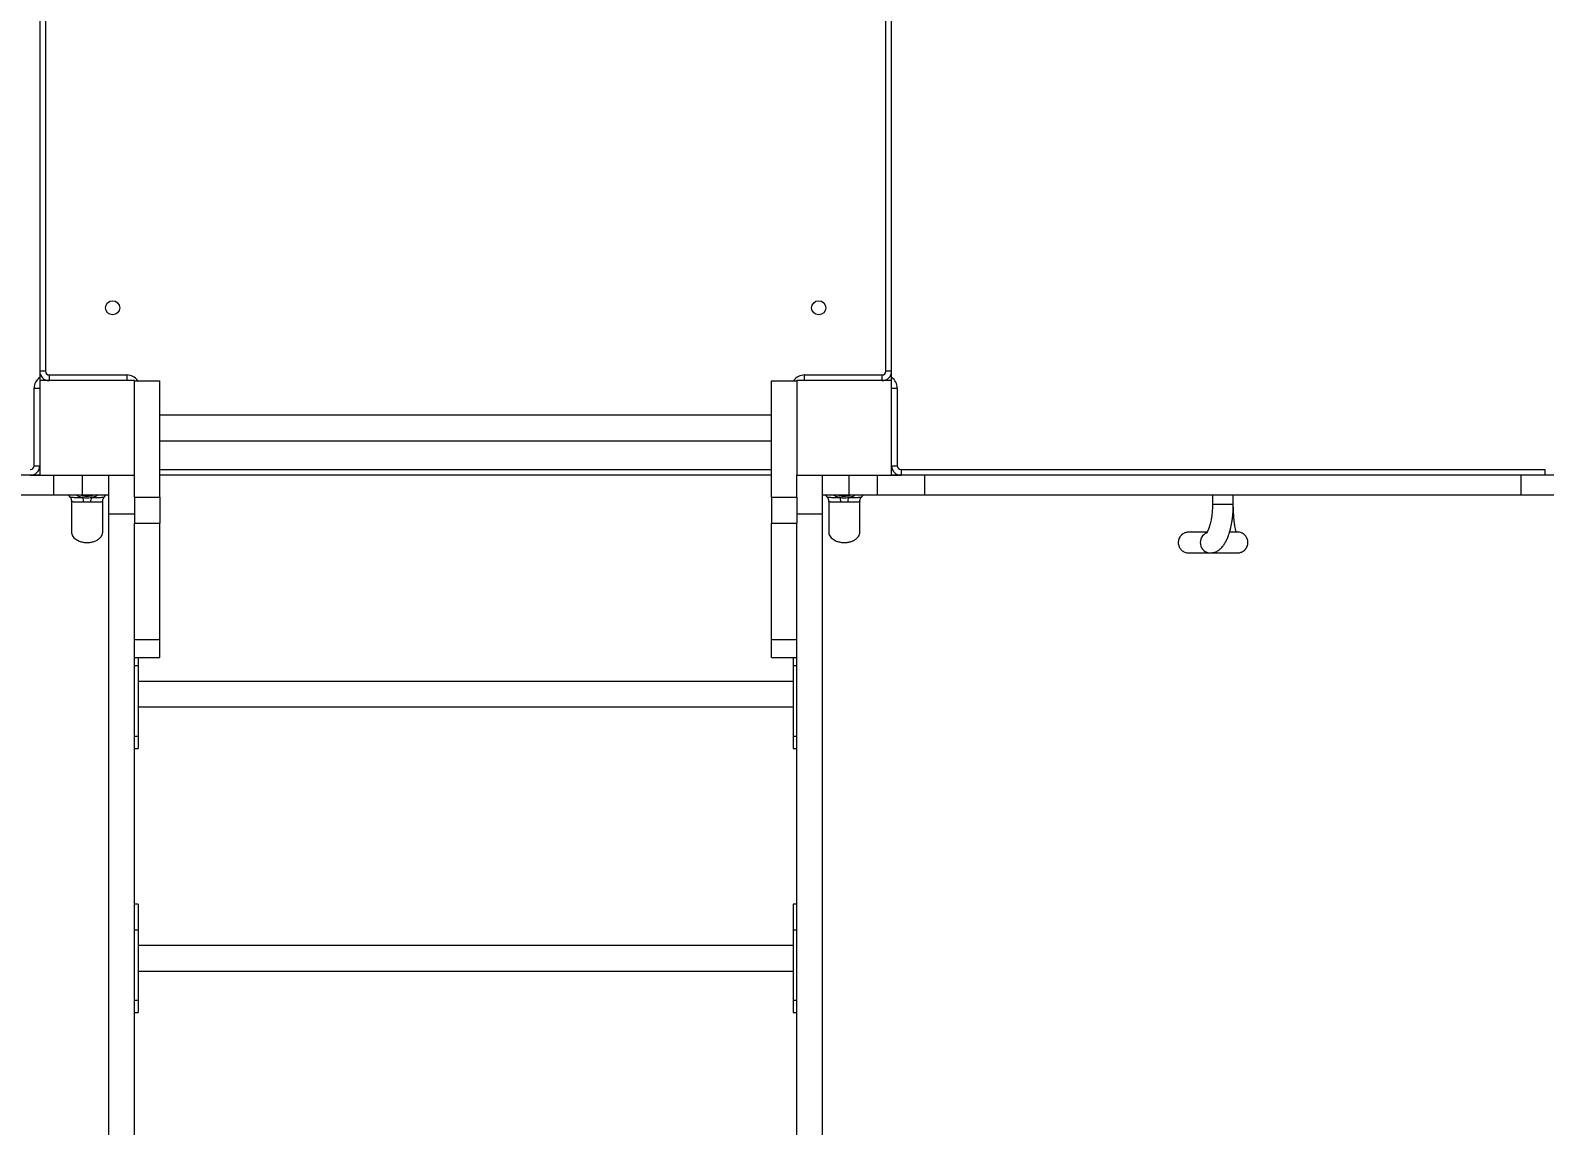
# Model space of a CAD drawing. Header units: millimetres. Extents: x -7735 to 7893, y -6545 to 6034.
# Drawn here: x -2454 to -854, y -871 to 286 of the extents above; entities that cross this region are included whole.
import ezdxf

# ---------------------------------------------------------------- set-up
doc = ezdxf.new("R2010")
doc.units = ezdxf.units.MM
for name, color, linetype in [('DIKOM_ОБЪЕКТ', 7, 'Continuous'), ('DIKOM_РАЗМЕР_ЗОНА', 7, 'Continuous'), ('DIKOM_РАЗМЕР_ОБЪЕКТА', 7, 'Continuous')]:
    doc.layers.add(name, color=color, linetype=linetype)
doc.styles.add('style1', font='arial.ttf', dxfattribs={"width": 0.8})
doc.dimstyles.new('1-50', dxfattribs={"dimtxt": 300, "dimasz": 200, "dimexe": 100, "dimexo": 0, "dimgap": 100, "dimtad": 1, "dimtxsty": 'style1', "dimcen": 200, "dimclrd": 7, "dimclre": 7, "dimclrt": 7, "dimadec": 1, "dimazin": 2, "dimtfac": 1, "dimtmove": 0, "dimatfit": 2, "dimfxl": 0, "dimlwd": 25, "dimlwe": 18, "dimarcsym": 0})

# ---------------------------------------------------------------- blocks, each defined once
blk = doc.blocks.new('*D0')
at = {"layer": 'Defpoints', "color": 0, "transparency": 16777216}
for p in [(5893.2, 882.1), (-4595.7, 266.1), (5893.2, -5840.2)]:
    blk.add_point(p, dxfattribs=at)
at = {"layer": 'DIKOM_РАЗМЕР_ОБЪЕКТА', "color": 7, "lineweight": 18, "transparency": 16777216}
for p, q in [((5893.2, 882.1), (5893.2, -5940.2)), ((-4595.7, 266.1), (-4595.7, -5940.2))]:
    blk.add_line(p, q, dxfattribs=at)
at = {"layer": 'DIKOM_РАЗМЕР_ОБЪЕКТА', "color": 7, "lineweight": 25, "transparency": 16777216}
blk.add_line((-4395.7, -5840.2), (5693.2, -5840.2), dxfattribs=at)
at = {"layer": 'DIKOM_РАЗМЕР_ОБЪЕКТА', "color": 7, "transparency": 16777216}
for points in [[(-4395.7, -5806.8), (-4395.7, -5873.5), (-4595.7, -5840.2)], [(5693.2, -5806.8), (5693.2, -5873.5), (5893.2, -5840.2)]]:
    blk.add_solid(points, dxfattribs=at)
at = {"layer": 'DIKOM_РАЗМЕР_ОБЪЕКТА', "color": 7, "transparency": 16777216, "insert": (648.7, -5587), "char_height": 300, "attachment_point": 5, "style": 'style1'}
blk.add_mtext('10450', dxfattribs=at)
blk = doc.blocks.new('*D1')
at = {"layer": 'Defpoints', "color": 0, "transparency": 16777216}
for p in [(-1659.7, 4539), (-6636, -4006.8), (-1659.7, -4006.8)]:
    blk.add_point(p, dxfattribs=at)
at = {"layer": 'DIKOM_РАЗМЕР_ОБЪЕКТА', "color": 7, "lineweight": 18, "transparency": 16777216}
for p, q in [((-1659.7, 4539), (-6736, 4539)), ((-1659.7, -4006.8), (-6736, -4006.8))]:
    blk.add_line(p, q, dxfattribs=at)
at = {"layer": 'DIKOM_РАЗМЕР_ОБЪЕКТА', "color": 7, "lineweight": 25, "transparency": 16777216}
blk.add_line((-6636, 4339), (-6636, -3806.8), dxfattribs=at)
at = {"layer": 'DIKOM_РАЗМЕР_ОБЪЕКТА', "color": 7, "transparency": 16777216}
for points in [[(-6669.3, 4339), (-6602.6, 4339), (-6636, 4539)], [(-6669.3, -3806.8), (-6602.6, -3806.8), (-6636, -4006.8)]]:
    blk.add_solid(points, dxfattribs=at)
at = {"layer": 'DIKOM_РАЗМЕР_ОБЪЕКТА', "color": 7, "transparency": 16777216, "insert": (-6889.1, 266.1), "char_height": 300, "attachment_point": 5, "rotation": 90, "style": 'style1'}
blk.add_mtext('8550', dxfattribs=at)
blk = doc.blocks.new('*D2')
at = {"layer": 'Defpoints', "color": 0, "transparency": 16777216}
for p in [(-1994.2, 6033.9), (-7284.8, -5501.6), (-1994.2, -5501.6)]:
    blk.add_point(p, dxfattribs=at)
at = {"layer": 'DIKOM_РАЗМЕР_ЗОНА', "color": 7, "lineweight": 18, "transparency": 16777216}
for p, q in [((-1994.2, 6033.9), (-7384.8, 6033.9)), ((-1994.2, -5501.6), (-7384.8, -5501.6))]:
    blk.add_line(p, q, dxfattribs=at)
at = {"layer": 'DIKOM_РАЗМЕР_ЗОНА', "color": 7, "lineweight": 25, "transparency": 16777216}
blk.add_line((-7284.8, 5833.9), (-7284.8, -5301.6), dxfattribs=at)
at = {"layer": 'DIKOM_РАЗМЕР_ЗОНА', "color": 7, "transparency": 16777216}
for points in [[(-7318.2, 5833.9), (-7251.5, 5833.9), (-7284.8, 6033.9)], [(-7318.2, -5301.6), (-7251.5, -5301.6), (-7284.8, -5501.6)]]:
    blk.add_solid(points, dxfattribs=at)
at = {"layer": 'DIKOM_РАЗМЕР_ЗОНА', "color": 7, "transparency": 16777216, "insert": (-7538, 266.1), "char_height": 300, "attachment_point": 5, "rotation": 90, "style": 'style1'}
blk.add_mtext('11550', dxfattribs=at)
blk = doc.blocks.new('*D3')
at = {"layer": 'Defpoints', "color": 0, "transparency": 16777216}
for p in [(-6112.6, 266.1), (7893.2, 266.1), (7893.2, -6445.1)]:
    blk.add_point(p, dxfattribs=at)
at = {"layer": 'DIKOM_РАЗМЕР_ЗОНА', "color": 7, "lineweight": 18, "transparency": 16777216}
for p, q in [((-6112.6, 266.1), (-6112.6, -6545.1)), ((7893.2, 266.1), (7893.2, -6545.1))]:
    blk.add_line(p, q, dxfattribs=at)
at = {"layer": 'DIKOM_РАЗМЕР_ЗОНА', "color": 7, "lineweight": 25, "transparency": 16777216}
blk.add_line((-5912.6, -6445.1), (7693.2, -6445.1), dxfattribs=at)
at = {"layer": 'DIKOM_РАЗМЕР_ЗОНА', "color": 7, "transparency": 16777216}
for points in [[(-5912.6, -6411.8), (-5912.6, -6478.4), (-6112.6, -6445.1)], [(7693.2, -6411.8), (7693.2, -6478.4), (7893.2, -6445.1)]]:
    blk.add_solid(points, dxfattribs=at)
at = {"layer": 'DIKOM_РАЗМЕР_ЗОНА', "color": 7, "transparency": 16777216, "insert": (890.3, -6191.8), "char_height": 300, "attachment_point": 5, "style": 'style1'}
blk.add_mtext('13950', dxfattribs=at)

msp = doc.modelspace()

# ---------------------------------------------------------------- linework, layer by layer
at = {"layer": 'DIKOM_ОБЪЕКТ', "color": 7, "linetype": 'Continuous', "lineweight": 15}
for p, q in [((-2444.19, 612.636), (-2444.19, -80.386)), ((-1544.19, -80.386), (-1544.19, 612.636)), ((-2438.19, 606.125), (-2438.19, -73.875)), ((-1550.19, -73.875), (-1550.19, 606.125)), ((-2438.19, -73.875), (-2444.19, -73.875)), ((-2434.19, -77.875), (-2352.19, -77.875)), ((-2434.19, -77.875), (-2434.19, -83.875)), ((-2352.19, -77.875), (-2352.19, -83.875)), ((-1636.19, -77.875), (-1554.19, -77.875)), ((-1636.19, -83.875), (-1636.19, -77.875)), ((-1554.19, -83.875), (-1554.19, -77.875)), ((-1544.19, -73.875), (-1550.19, -73.875)), ((-2450.19, -91.875), (-2444.19, -91.875)), ((-2450.19, -173.875), (-2450.19, -91.875)), ((-2444.19, -83.875), (-2444.19, -183.875)), ((-2344.19, -83.875), (-2444.19, -83.875)), ((-2344.19, -183.875), (-2344.19, -83.875)), ((-2344.19, -83.885), (-2317.19, -83.885)), ((-2317.19, -206.996), (-2317.19, -83.885)), ((-1671.19, -206.996), (-1671.19, -83.885)), ((-1671.19, -83.885), (-1644.19, -83.885)), ((-1544.19, -83.875), (-1644.19, -83.875)), ((-1644.19, -83.875), (-1644.19, -183.875)), ((-1544.19, -183.875), (-1544.19, -83.875)), ((-1544.19, -91.875), (-1538.19, -91.875)), ((-1538.19, -91.875), (-1538.19, -173.875)), ((-1671.19, -120.385), (-2317.19, -120.385)), ((-2317.19, -147.385), (-1671.19, -147.385)), ((-2450.19, -173.875), (-2444.19, -173.875)), ((-1544.19, -173.875), (-1538.19, -173.875)), ((-2444.19, -183.875), (-2479.19, -183.875)), ((-2452.528, -183.736), (-2444.19, -183.736)), ((-2444.19, -183.875), (-2344.19, -183.875)), ((-2429.19, -204.875), (-2429.19, -183.875)), ((-2399.19, -204.875), (-2399.19, -183.875)), ((-2371.19, -224.877), (-2371.19, -183.875)), ((-2344.19, -206.996), (-2344.19, -183.875)), ((-2317.19, -177.875), (-1671.19, -177.875)), ((-1671.19, -183.875), (-2317.19, -183.875)), ((-1644.19, -206.996), (-1644.19, -183.875)), ((-1644.19, -183.875), (-1544.19, -183.875)), ((-1617.19, -224.877), (-1617.19, -183.875)), ((-1589.19, -204.875), (-1589.19, -183.875)), ((-1559.19, -204.875), (-1559.19, -183.875)), ((-1544.19, -183.736), (-1535.852, -183.736)), ((-1509.19, -183.875), (-1544.19, -183.875)), ((-1534.19, -177.875), (-854.19, -177.875)), ((-1534.19, -177.875), (-1534.19, -183.875)), ((-1509.19, -204.875), (-1509.19, -183.875)), ((-879.19, -183.875), (-1509.19, -183.875)), ((-879.19, -204.875), (-879.19, -183.875)), ((-844.19, -183.875), (-879.19, -183.875)), ((-854.19, -177.875), (-854.19, -183.875)), ((-2429.19, -204.875), (-2479.19, -204.875)), ((-2399.19, -204.875), (-2429.19, -204.875)), ((-2413.977, -204.875), (-2412.347, -206.854)), ((-2371.19, -204.875), (-2399.19, -204.875)), ((-2376.044, -206.876), (-2374.393, -204.875)), ((-2344.19, -206.996), (-2317.19, -206.996)), ((-2344.19, -206.996), (-2344.19, -234.353)), ((-2317.19, -206.996), (-2317.19, -234.353)), ((-1671.19, -206.996), (-1644.19, -206.996)), ((-1671.19, -206.996), (-1671.19, -234.353)), ((-1644.19, -206.996), (-1644.19, -234.353)), ((-1589.19, -204.875), (-1617.19, -204.875)), ((-1613.977, -204.875), (-1612.347, -206.854)), ((-1559.19, -204.875), (-1589.19, -204.875)), ((-1576.044, -206.876), (-1574.393, -204.875)), ((-1509.19, -204.875), (-1559.19, -204.875)), ((-879.19, -204.875), (-1509.19, -204.875)), ((-1205.19, -204.875), (-1205.19, -214.875)), ((-1183.19, -214.875), (-1183.19, -204.875)), ((-829.19, -204.875), (-879.19, -204.875)), ((-2410.602, -211.644), (-2410.58, -211.589)), ((-1610.602, -211.644), (-1610.58, -211.589)), ((-1183.19, -214.875), (-1205.19, -214.875)), ((-2344.19, -224.877), (-2371.19, -224.877)), ((-2371.19, -1464.877), (-2371.19, -224.877)), ((-2344.19, -1464.877), (-2344.19, -234.353)), ((-2344.19, -234.353), (-2317.19, -234.353)), ((-2344.19, -357.4), (-2344.19, -234.353)), ((-2317.19, -357.4), (-2317.19, -234.353)), ((-1671.19, -234.353), (-1644.19, -234.353)), ((-1671.19, -357.4), (-1671.19, -234.353)), ((-1617.19, -224.877), (-1644.19, -224.877)), ((-1644.19, -1464.877), (-1644.19, -234.353)), ((-1644.19, -357.4), (-1644.19, -234.353)), ((-1617.19, -1464.877), (-1617.19, -224.877)), ((-2344.19, -357.4), (-2317.19, -357.4)), ((-2317.19, -376.398), (-2317.19, -357.4)), ((-1671.19, -357.4), (-1644.19, -357.4)), ((-1671.19, -376.398), (-1671.19, -357.4)), ((-2344.19, -376.398), (-2317.19, -376.398)), ((-2340.19, -376.398), (-2340.19, -385.284)), ((-1671.19, -376.398), (-1644.19, -376.398)), ((-1648.19, -376.398), (-1648.19, -385.284)), ((-2340.19, -385.284), (-2344.19, -385.284)), ((-2340.19, -385.284), (-2340.19, -459.71)), ((-1644.19, -385.284), (-1648.19, -385.284)), ((-1648.19, -385.284), (-1648.19, -459.71)), ((-1648.19, -401.662), (-2340.19, -401.662)), ((-2340.19, -428.662), (-1648.19, -428.662)), ((-2340.19, -459.71), (-2344.19, -459.71)), ((-2340.19, -459.71), (-2340.19, -472.375)), ((-1644.19, -459.71), (-1648.19, -459.71)), ((-1648.19, -459.71), (-1648.19, -472.375)), ((-2344.19, -472.375), (-2340.19, -472.375)), ((-1648.19, -472.375), (-1644.19, -472.375)), ((-2340.19, -637.046), (-2344.19, -637.046)), ((-2340.19, -637.046), (-2340.19, -664.381)), ((-1644.19, -637.046), (-1648.19, -637.046)), ((-1648.19, -637.046), (-1648.19, -664.381)), ((-2340.19, -664.381), (-2344.19, -664.381)), ((-2340.19, -664.381), (-2340.19, -738.806)), ((-1644.19, -664.381), (-1648.19, -664.381)), ((-1648.19, -664.381), (-1648.19, -738.806)), ((-1648.19, -680.759), (-2340.19, -680.759)), ((-2340.19, -707.759), (-1648.19, -707.759)), ((-2340.19, -738.806), (-2344.19, -738.806)), ((-2344.19, -751.472), (-2340.19, -751.472)), ((-2340.19, -738.806), (-2340.19, -751.472)), ((-1644.19, -738.806), (-1648.19, -738.806)), ((-1648.19, -738.806), (-1648.19, -751.472)), ((-1648.19, -751.472), (-1644.19, -751.472))]:
    msp.add_line(p, q, dxfattribs=at)
for centre in [(-2367.19, -6.875), (-1621.19, -6.875)]:
    msp.add_circle(centre, 7.5, dxfattribs=at)
for centre, radius, start, end in [((-2434.19, -73.875), 10, 180, 270), ((-2434.19, -73.875), 4, 180, 270), ((-2352.19, -91.875), 14, 34.79804, 90), ((-1636.19, -91.875), 14, 90, 145.20196), ((-1554.19, -73.875), 4, 270, 0), ((-1554.19, -73.875), 10, 270, 0), ((-2436.19, -91.875), 14, 124.849905, 180), ((-1552.19, -91.875), 14, 0, 55.150095), ((-2454.19, -173.875), 4, 270, 0), ((-2454.19, -173.875), 10, 270, 0), ((-1534.19, -173.875), 10, 180, 270), ((-1534.19, -173.875), 4, 180, 270), ((-2417.623, -212.815), 19.758, 1.784113, 16.084933), ((-2370.788, -212.821), 19.726, 163.87307, 178.200207), ((-1617.623, -212.816), 19.758, 1.785562, 16.086227), ((-1570.791, -212.82), 19.723, 163.873221, 178.2028), ((-1207.067, -254.831), 11.05, 112.453161, 267.97541)]:
    msp.add_arc(centre, radius, start, end, dxfattribs=at)
for points, knots in [([(-2444.19, -80.386), (-2444.19, -81.358), (-2444.19, -82.502), (-2444.19, -83.544), (-2444.19, -83.7)], [0, 0, 0, 0, 0.85092315, 1, 1, 1, 1]), ([(-1544.19, -83.7), (-1544.19, -83.423), (-1544.19, -82.364), (-1544.19, -81.226), (-1544.19, -80.386)], [0, 0, 0, 0, 0.26174202, 1, 1, 1, 1]), ([(-2412.356, -206.862), (-2412.292, -206.934), (-2411.973, -207.288), (-2411.417, -208.208), (-2410.875, -209.59), (-2410.618, -210.823), (-2410.649, -211.487), (-2410.656, -211.641)], [0, 0, 0, 0, 0.06176366, 0.30742467, 0.61204205, 0.91016094, 1, 1, 1, 1]), ([(-2412.328, -206.838), (-2412.333, -206.841), (-2412.364, -206.854), (-2412.047, -206.91), (-2411.371, -206.991), (-2410.59, -207.054), (-2409.468, -207.124), (-2407.866, -207.197), (-2405.617, -207.258), (-2402.577, -207.312), (-2400.271, -207.329), (-2398.639, -207.341)], [0, 0, 0, 0, 0.02392649, 0.12458308, 0.21752069, 0.31340247, 0.34868499, 0.49501633, 0.64734151, 0.75022707, 1, 1, 1, 1]), ([(-2398.639, -207.341), (-2398.893, -207.295), (-2399.99, -207.094), (-2401.875, -206.599), (-2404.076, -205.814), (-2405.338, -205.17), (-2405.916, -204.875)], [0, 0, 0, 0, 0.09471717, 0.40856656, 0.72916105, 1, 1, 1, 1]), ([(-2400.33, -204.875), (-2399.791, -205.047), (-2398.547, -205.444), (-2396.425, -205.789), (-2393.981, -205.931), (-2391.446, -205.74), (-2389.717, -205.382), (-2388.605, -205.077), (-2388.32, -204.966), (-2388.083, -204.875)], [0, 0, 0, 0, 0.141000548, 0.325879794, 0.510656494, 0.716092932, 0.921688574, 0.935334505, 1, 1, 1, 1]), ([(-2398.639, -207.341), (-2397.309, -207.485), (-2394.347, -207.806), (-2391.375, -207.507), (-2389.737, -207.342)], [0, 0, 0, 0, 0.44886421, 1, 1, 1, 1]), ([(-2382.448, -204.875), (-2382.534, -204.927), (-2383.328, -205.405), (-2385.18, -206.141), (-2387.547, -206.917), (-2389.139, -207.226), (-2389.737, -207.342)], [0, 0, 0, 0, 0.04424694, 0.40604963, 0.77684554, 1, 1, 1, 1]), ([(-2389.737, -207.342), (-2388.813, -207.335), (-2386.951, -207.323), (-2384.263, -207.288), (-2381.697, -207.234), (-2379.593, -207.16), (-2377.966, -207.07), (-2376.662, -206.962), (-2375.916, -206.85), (-2376.068, -206.843), (-2376.092, -206.842)], [0, 0, 0, 0, 0.14013094, 0.28250924, 0.42623678, 0.57410324, 0.68164679, 0.79260701, 0.96745903, 1, 1, 1, 1]), ([(-2377.709, -211.579), (-2377.721, -211.42), (-2377.771, -210.745), (-2377.538, -209.569), (-2377.061, -208.235), (-2376.531, -207.308), (-2376.206, -206.934), (-2376.111, -206.825)], [0, 0, 0, 0, 0.08725647, 0.37199844, 0.64196475, 0.89591737, 1, 1, 1, 1]), ([(-1612.356, -206.862), (-1612.292, -206.934), (-1611.973, -207.288), (-1611.418, -208.208), (-1610.875, -209.59), (-1610.618, -210.823), (-1610.649, -211.487), (-1610.656, -211.641)], [0, 0, 0, 0, 0.061755586, 0.307410535, 0.612040007, 0.910160464, 1, 1, 1, 1]), ([(-1612.327, -206.838), (-1612.333, -206.841), (-1612.364, -206.854), (-1612.047, -206.91), (-1611.371, -206.991), (-1610.59, -207.054), (-1609.468, -207.124), (-1607.866, -207.197), (-1605.617, -207.258), (-1602.577, -207.312), (-1600.271, -207.329), (-1598.639, -207.341)], [0, 0, 0, 0, 0.0239266, 0.12458311, 0.21752066, 0.31339932, 0.3486854, 0.49501664, 0.64733679, 0.75023295, 1, 1, 1, 1]), ([(-1598.639, -207.341), (-1598.893, -207.295), (-1599.99, -207.094), (-1601.875, -206.599), (-1604.076, -205.814), (-1605.338, -205.17), (-1605.917, -204.875)], [0, 0, 0, 0, 0.09471728, 0.40856702, 0.72914971, 1, 1, 1, 1]), ([(-1600.33, -204.875), (-1599.791, -205.047), (-1598.547, -205.444), (-1596.425, -205.789), (-1593.981, -205.931), (-1591.446, -205.74), (-1589.717, -205.382), (-1588.605, -205.077), (-1588.32, -204.966), (-1588.084, -204.875)], [0, 0, 0, 0, 0.14100171, 0.32587344, 0.51066098, 0.71609911, 0.92168753, 0.93534216, 1, 1, 1, 1]), ([(-1598.639, -207.341), (-1597.309, -207.485), (-1594.347, -207.806), (-1591.375, -207.507), (-1589.737, -207.342)], [0, 0, 0, 0, 0.44886421, 1, 1, 1, 1]), ([(-1582.448, -204.875), (-1582.535, -204.927), (-1583.328, -205.405), (-1585.18, -206.141), (-1587.547, -206.917), (-1589.139, -207.226), (-1589.737, -207.342)], [0, 0, 0, 0, 0.04424689, 0.40603769, 0.7768458, 1, 1, 1, 1]), ([(-1589.737, -207.342), (-1588.814, -207.335), (-1586.951, -207.323), (-1584.263, -207.288), (-1581.697, -207.234), (-1579.593, -207.16), (-1577.966, -207.07), (-1576.662, -206.962), (-1575.916, -206.85), (-1576.068, -206.843), (-1576.092, -206.842)], [0, 0, 0, 0, 0.14013063, 0.28250862, 0.42624099, 0.57410712, 0.68165045, 0.79260747, 0.9674591, 1, 1, 1, 1]), ([(-1577.709, -211.579), (-1577.721, -211.42), (-1577.771, -210.745), (-1577.537, -209.569), (-1577.061, -208.235), (-1576.532, -207.308), (-1576.206, -206.934), (-1576.111, -206.825)], [0, 0, 0, 0, 0.08725746, 0.372002411, 0.641969621, 0.895917028, 1, 1, 1, 1]), ([(-2410.69, -211.586), (-2410.69, -212.071), (-2410.69, -214.522), (-2410.69, -218.23), (-2410.69, -222.461), (-2410.69, -225.613), (-2410.69, -228.178), (-2410.69, -230.366), (-2410.69, -232.521), (-2410.69, -234.642), (-2410.69, -236.818), (-2410.69, -238.941), (-2410.69, -240.89), (-2410.69, -242.499), (-2410.69, -243.642), (-2410.69, -243.795), (-2410.69, -243.875)], [0, 0, 0, 0, 0.02110108, 0.10659688, 0.1819873, 0.24341444, 0.28985292, 0.34305795, 0.39203104, 0.4494772, 0.51604989, 0.59241441, 0.67902584, 0.77606272, 0.88333613, 1, 1, 1, 1]), ([(-2397.875, -212.2), (-2399.223, -212.198), (-2401.378, -212.194), (-2404.12, -212.186), (-2405.982, -212.175), (-2407.504, -212.152), (-2408.719, -212.113), (-2409.945, -212.011), (-2410.724, -211.855), (-2410.619, -211.674), (-2410.602, -211.644)], [0, 0, 0, 0, 0.22170549, 0.35427197, 0.48673003, 0.57886135, 0.68127467, 0.78358237, 0.96500274, 1, 1, 1, 1]), ([(-2390.504, -212.201), (-2391.713, -212.178), (-2394.17, -212.131), (-2396.627, -212.177), (-2397.875, -212.2)], [0, 0, 0, 0, 0.49241874, 1, 1, 1, 1]), ([(-2377.704, -211.604), (-2377.774, -211.717), (-2377.921, -211.954), (-2379.384, -212.12), (-2381.459, -212.168), (-2383.801, -212.186), (-2386.645, -212.195), (-2388.971, -212.199), (-2390.504, -212.201)], [0, 0, 0, 0, 0.14478147, 0.30409945, 0.49851013, 0.62590195, 0.75340817, 1, 1, 1, 1]), ([(-2377.713, -211.58), (-2377.703, -211.585), (-2377.685, -211.594), (-2377.698, -211.601), (-2377.704, -211.604)], [0, 0, 0, 0, 0.56048301, 1, 1, 1, 1]), ([(-2377.69, -243.875), (-2377.69, -243.795), (-2377.69, -243.642), (-2377.69, -242.499), (-2377.69, -240.89), (-2377.69, -238.941), (-2377.69, -236.818), (-2377.69, -234.642), (-2377.69, -232.521), (-2377.69, -230.529), (-2377.69, -228.718), (-2377.69, -226.961), (-2377.69, -224.999), (-2377.69, -222.198), (-2377.69, -218.229), (-2377.69, -214.528), (-2377.69, -212.084), (-2377.69, -211.605)], [0, 0, 0, 0, 0.11669438, 0.22399584, 0.3210581, 0.40769217, 0.48407666, 0.55066676, 0.60812795, 0.65711384, 0.69825647, 0.73238339, 0.77064307, 0.81823875, 0.89364889, 0.97916704, 1, 1, 1, 1]), ([(-1610.69, -211.586), (-1610.69, -212.071), (-1610.69, -214.522), (-1610.69, -218.23), (-1610.69, -222.461), (-1610.69, -225.613), (-1610.69, -228.178), (-1610.69, -230.366), (-1610.69, -232.521), (-1610.69, -234.642), (-1610.69, -236.818), (-1610.69, -238.941), (-1610.69, -240.89), (-1610.69, -242.499), (-1610.69, -243.642), (-1610.69, -243.795), (-1610.69, -243.875)], [0, 0, 0, 0, 0.02110108, 0.10659688, 0.1819873, 0.24341444, 0.28985292, 0.34305795, 0.39203104, 0.4494772, 0.51604989, 0.59241441, 0.67902584, 0.77606272, 0.88333613, 1, 1, 1, 1]), ([(-1597.875, -212.2), (-1599.223, -212.198), (-1601.378, -212.194), (-1604.12, -212.186), (-1605.982, -212.175), (-1607.504, -212.152), (-1608.719, -212.113), (-1609.945, -212.011), (-1610.724, -211.855), (-1610.619, -211.674), (-1610.602, -211.644)], [0, 0, 0, 0, 0.2217048, 0.35427665, 0.48672898, 0.57886001, 0.68127716, 0.78358121, 0.96500285, 1, 1, 1, 1]), ([(-1590.504, -212.201), (-1591.713, -212.178), (-1594.17, -212.131), (-1596.627, -212.177), (-1597.875, -212.2)], [0, 0, 0, 0, 0.492450822, 1, 1, 1, 1]), ([(-1577.704, -211.604), (-1577.774, -211.717), (-1577.921, -211.954), (-1579.384, -212.12), (-1581.459, -212.168), (-1583.801, -212.186), (-1586.645, -212.195), (-1588.971, -212.199), (-1590.504, -212.201)], [0, 0, 0, 0, 0.14478311, 0.3040966, 0.49851251, 0.62589993, 0.75340684, 1, 1, 1, 1]), ([(-1577.713, -211.58), (-1577.703, -211.585), (-1577.684, -211.594), (-1577.698, -211.601), (-1577.704, -211.604)], [0, 0, 0, 0, 0.560489007, 1, 1, 1, 1]), ([(-1577.69, -243.875), (-1577.69, -243.795), (-1577.69, -243.642), (-1577.69, -242.499), (-1577.69, -240.89), (-1577.69, -238.941), (-1577.69, -236.818), (-1577.69, -234.642), (-1577.69, -232.521), (-1577.69, -230.529), (-1577.69, -228.718), (-1577.69, -226.961), (-1577.69, -224.999), (-1577.69, -222.198), (-1577.69, -218.229), (-1577.69, -214.528), (-1577.69, -212.084), (-1577.69, -211.605)], [0, 0, 0, 0, 0.11669438, 0.22399584, 0.3210581, 0.40769217, 0.48407666, 0.55066676, 0.60812795, 0.65711384, 0.69825647, 0.73238339, 0.77064307, 0.81823875, 0.89364889, 0.97916704, 1, 1, 1, 1]), ([(-1205.19, -214.875), (-1205.206, -216.209), (-1205.236, -218.693), (-1205.45, -222.101), (-1205.716, -224.923), (-1206.004, -227.232), (-1206.301, -229.215), (-1206.678, -231.379), (-1207.184, -233.815), (-1207.838, -236.414), (-1208.55, -238.771), (-1209.271, -240.782), (-1209.962, -242.422), (-1210.6, -243.696), (-1211.096, -244.551), (-1211.479, -245.073), (-1211.471, -245.08), (-1211.469, -245.082)], [0, 0, 0, 0, 0.08838169, 0.16459535, 0.22951365, 0.28315057, 0.32879289, 0.37537402, 0.44807589, 0.52471882, 0.60169635, 0.676583, 0.74998373, 0.82172587, 0.89074199, 0.95757902, 1, 1, 1, 1]), ([(-1207.46, -265.875), (-1207.168, -265.869), (-1206.654, -265.86), (-1205.746, -265.777), (-1204.478, -265.583), (-1202.75, -265.119), (-1200.824, -264.313), (-1198.528, -262.99), (-1196.308, -261.144), (-1194.239, -258.837), (-1192.261, -256.042), (-1190.366, -252.551), (-1188.886, -249.102), (-1187.75, -245.954), (-1186.756, -242.752), (-1185.745, -238.834), (-1184.854, -234.479), (-1184.185, -230.186), (-1183.797, -226.847), (-1183.554, -224.162), (-1183.378, -221.69), (-1183.225, -218.524), (-1183.202, -216.169), (-1183.19, -214.875)], [0, 0, 0, 0, 0.01776885, 0.03132298, 0.0546328, 0.09339266, 0.13301657, 0.16805909, 0.22775693, 0.27832179, 0.35104018, 0.43258049, 0.50291774, 0.54874426, 0.60250777, 0.66634223, 0.73605299, 0.79756311, 0.84919585, 0.87383656, 0.90680801, 0.94876067, 1, 1, 1, 1]), ([(-1180.195, -243.885), (-1180.245, -243.696), (-1180.386, -243.164), (-1180.653, -242.014), (-1181.037, -240.204), (-1181.446, -237.959), (-1181.855, -235.306), (-1182.233, -232.399), (-1182.56, -229.246), (-1182.825, -225.943), (-1183.022, -222.57), (-1183.162, -218.843), (-1183.181, -216.227), (-1183.19, -214.875)], [0, 0, 0, 0, 0.03238601, 0.09139908, 0.1686737, 0.27500579, 0.36252792, 0.46386837, 0.57746647, 0.6711026, 0.77286122, 0.88260945, 1, 1, 1, 1]), ([(-2410.69, -243.875), (-2410.635, -244.549), (-2410.519, -245.967), (-2409.575, -248.03), (-2408.074, -249.95), (-2406.087, -251.589), (-2403.838, -252.865), (-2401.56, -253.763), (-2399.341, -254.361), (-2396.996, -254.757), (-2394.276, -254.935), (-2391.089, -254.759), (-2387.649, -254.078), (-2384.289, -252.807), (-2381.37, -250.976), (-2379.224, -248.732), (-2377.919, -246.306), (-2377.763, -244.645), (-2377.69, -243.875)], [0, 0, 0, 0, 0.04633243, 0.09737865, 0.15341297, 0.21313366, 0.2735556, 0.33082766, 0.38133652, 0.43158174, 0.49443127, 0.56871154, 0.65082006, 0.73500255, 0.81488811, 0.88597273, 0.94713542, 1, 1, 1, 1]), ([(-1610.69, -243.875), (-1610.635, -244.549), (-1610.519, -245.967), (-1609.575, -248.03), (-1608.075, -249.95), (-1606.087, -251.589), (-1603.838, -252.865), (-1601.56, -253.763), (-1599.341, -254.361), (-1596.996, -254.757), (-1594.276, -254.935), (-1591.089, -254.759), (-1587.649, -254.078), (-1584.289, -252.807), (-1581.37, -250.976), (-1579.224, -248.732), (-1577.919, -246.306), (-1577.763, -244.645), (-1577.69, -243.875)], [0, 0, 0, 0, 0.04633201, 0.09737816, 0.15341242, 0.21313304, 0.27355492, 0.33082945, 0.38133825, 0.43158072, 0.49443291, 0.56871309, 0.65082152, 0.73500136, 0.81488913, 0.88597367, 0.94713506, 1, 1, 1, 1]), ([(-1228.768, -243.904), (-1229.354, -243.886), (-1230.459, -243.853), (-1232.041, -244.031), (-1233.429, -244.342), (-1234.632, -244.761), (-1235.66, -245.25), (-1236.532, -245.78), (-1237.191, -246.267), (-1237.681, -246.688), (-1237.95, -246.939), (-1238.157, -247.145), (-1238.296, -247.288), (-1238.561, -247.571), (-1238.888, -247.953), (-1239.34, -248.548), (-1240.021, -249.586), (-1240.613, -250.852), (-1241.038, -252.274), (-1241.279, -253.544), (-1241.375, -255.137), (-1241.162, -257.2), (-1240.518, -259.177), (-1239.563, -260.906), (-1238.502, -262.288), (-1237.101, -263.597), (-1235.353, -264.712), (-1233.3, -265.55), (-1231.816, -265.746), (-1231.056, -265.846)], [0, 0, 0, 0, 0.11989979, 0.22576994, 0.31758525, 0.39532943, 0.45901653, 0.50872159, 0.54465702, 0.55765409, 0.56757346, 0.5715257, 0.5749374, 0.57798408, 0.58963007, 0.59831274, 0.61283016, 0.64741768, 0.66283623, 0.6816227, 0.70785203, 0.74339141, 0.78982373, 0.81758348, 0.84846759, 0.88243437, 0.9192926, 0.95866446, 1, 1, 1, 1]), ([(-1214.449, -243.875), (-1214.616, -243.875), (-1215.527, -243.875), (-1217.07, -243.875), (-1218.684, -243.875), (-1219.833, -243.875), (-1220.591, -243.875), (-1221.351, -243.875), (-1222.155, -243.875), (-1223.043, -243.875), (-1224.012, -243.875), (-1225.003, -243.875), (-1225.987, -243.875), (-1226.935, -243.875), (-1227.835, -243.876), (-1228.64, -243.877), (-1229.319, -243.878), (-1229.578, -243.879), (-1229.711, -243.88)], [0, 0, 0, 0, 0.021207573, 0.115211026, 0.204422451, 0.242149595, 0.27894537, 0.314973719, 0.355740307, 0.403922908, 0.459506922, 0.522475223, 0.586666555, 0.657032488, 0.73355853, 0.816232721, 0.905046317, 1, 1, 1, 1]), ([(-1210.72, -243.875), (-1210.741, -243.875), (-1211.34, -243.875), (-1212.466, -243.875), (-1214.107, -243.875), (-1215.71, -243.875), (-1217.595, -243.875), (-1219.683, -243.876), (-1221.861, -243.879), (-1223.92, -243.883), (-1225.758, -243.89), (-1227.275, -243.903), (-1228.31, -243.921), (-1228.832, -243.942), (-1228.793, -243.96), (-1228.779, -243.966)], [0, 0, 0, 0, 0.00158857, 0.04551183, 0.09144227, 0.1393682, 0.18928034, 0.27170572, 0.35899161, 0.45113063, 0.56172909, 0.67862594, 0.80187287, 0.93153805, 1, 1, 1, 1]), ([(-1177.612, -243.935), (-1177.659, -243.929), (-1177.75, -243.916), (-1178.359, -243.902), (-1179.191, -243.892), (-1180.197, -243.885), (-1181.299, -243.88), (-1182.439, -243.877), (-1183.551, -243.876), (-1184.593, -243.875), (-1185.54, -243.875), (-1186.377, -243.875), (-1186.9, -243.875), (-1187.132, -243.875)], [0, 0, 0, 0, 0.1373868, 0.26562994, 0.38479784, 0.4949299, 0.59604575, 0.68815232, 0.77124909, 0.84119574, 0.90315706, 0.95712667, 1, 1, 1, 1]), ([(-1179.705, -265.846), (-1179.029, -265.862), (-1177.784, -265.892), (-1175.965, -265.557), (-1174.504, -265.06), (-1173.359, -264.494), (-1172.5, -263.96), (-1171.839, -263.463), (-1171.359, -263.046), (-1171.049, -262.756), (-1170.671, -262.373), (-1170.268, -261.918), (-1169.771, -261.281), (-1169.05, -260.192), (-1168.445, -258.903), (-1168.021, -257.481), (-1167.781, -256.238), (-1167.679, -254.636), (-1167.887, -252.563), (-1168.529, -250.575), (-1169.48, -248.844), (-1170.536, -247.461), (-1171.929, -246.153), (-1173.666, -245.039), (-1175.705, -244.201), (-1177.186, -244.004), (-1177.943, -243.904)], [0, 0, 0, 0, 0.1189174, 0.2192394, 0.30097395, 0.35021357, 0.38937983, 0.41903252, 0.43069105, 0.44061942, 0.44933976, 0.46536981, 0.48058284, 0.50271151, 0.55113862, 0.57258311, 0.59837809, 0.63288389, 0.67828462, 0.73684252, 0.77175184, 0.81056649, 0.85322917, 0.89945234, 0.94866038, 1, 1, 1, 1]), ([(-1231.861, -265.735), (-1231.855, -265.752), (-1231.842, -265.791), (-1230.862, -265.827), (-1229.039, -265.853), (-1226.567, -265.865), (-1223.724, -265.871), (-1220.728, -265.874), (-1217.973, -265.874), (-1215.741, -265.875), (-1214.211, -265.875), (-1212.619, -265.875), (-1210.964, -265.875), (-1209.253, -265.875), (-1208.056, -265.875), (-1207.46, -265.875)], [0, 0, 0, 0, 0.10409665, 0.24264276, 0.37734297, 0.50839018, 0.60397849, 0.69772543, 0.78971122, 0.82538478, 0.86080273, 0.89596899, 0.93088845, 0.96556405, 1, 1, 1, 1]), ([(-1230.398, -265.869), (-1230.197, -265.87), (-1229.81, -265.872), (-1228.907, -265.873), (-1227.883, -265.874), (-1226.777, -265.874), (-1225.655, -265.875), (-1224.559, -265.875), (-1223.524, -265.875), (-1222.57, -265.875), (-1221.674, -265.875), (-1220.815, -265.875), (-1219.934, -265.875), (-1219.018, -265.875), (-1218.051, -265.875), (-1217.028, -265.875), (-1216.111, -265.875), (-1215.501, -265.875), (-1215.266, -265.875)], [0, 0, 0, 0, 0.10725722, 0.20693418, 0.29903744, 0.38356093, 0.46048963, 0.52863762, 0.58942796, 0.64284481, 0.6888737, 0.73459746, 0.77885008, 0.82442456, 0.8713226, 0.91954401, 0.96909143, 1, 1, 1, 1]), ([(-1207.457, -265.875), (-1206.011, -265.875), (-1203.852, -265.875), (-1200.983, -265.875), (-1198.868, -265.875), (-1196.787, -265.875), (-1194.754, -265.875), (-1192.813, -265.875), (-1191.015, -265.875), (-1189.646, -265.875), (-1188.648, -265.875), (-1187.958, -265.875), (-1187.261, -265.875), (-1186.524, -265.875), (-1185.705, -265.875), (-1184.813, -265.874), (-1183.874, -265.874), (-1182.922, -265.872), (-1181.995, -265.869), (-1181.144, -265.865), (-1180.419, -265.858), (-1179.934, -265.847), (-1179.698, -265.838), (-1179.763, -265.832), (-1179.769, -265.831)], [0, 0, 0, 0, 0.107904358, 0.161212194, 0.214518382, 0.267830835, 0.321144759, 0.37439039, 0.425213194, 0.472427346, 0.494681683, 0.516034777, 0.536857436, 0.561256434, 0.590366841, 0.624183488, 0.662700509, 0.705911735, 0.753810712, 0.806391727, 0.863652434, 0.925594436, 0.992228016, 1, 1, 1, 1]), ([(-1185.604, -265.875), (-1185.525, -265.875), (-1185.053, -265.875), (-1184.297, -265.874), (-1183.342, -265.874), (-1182.505, -265.873), (-1181.769, -265.872), (-1180.721, -265.87), (-1179.675, -265.866), (-1179.47, -265.861), (-1179.367, -265.858)], [0, 0, 0, 0, 0.01824817, 0.10821162, 0.19797994, 0.28757315, 0.37700948, 0.46630613, 0.73350954, 1, 1, 1, 1])]:
    msp.add_open_spline(points, degree=3, knots=knots, dxfattribs=at)

# ---------------------------------------------------------------- dimensions: what is measured, and where the dimension line sits
at = {"layer": 'DIKOM_РАЗМЕР_ЗОНА'}
dim = msp.add_linear_dim(base=(-7284.85, -5501.612), p1=(-1994.19, 6033.862), p2=(-1994.19, -5501.612), angle=90, text='11550', dimstyle='1-50', dxfattribs=at)
dim.commit()
dim.dimension.update_dxf_attribs({"geometry": '*D2', "text_midpoint": (-7284.85, 266.125), "dimtype": 160})
dim = msp.add_linear_dim(base=(7893.216, -6445.106), p1=(-6112.558, 266.125), p2=(7893.216, 266.125), text='13950', dimstyle='1-50', dxfattribs=at)
dim.commit()
dim.dimension.update_dxf_attribs({"geometry": '*D3', "text_midpoint": (890.329, -6445.106), "dimtype": 160})
at = {"layer": 'DIKOM_РАЗМЕР_ОБЪЕКТА'}
dim = msp.add_linear_dim(base=(-6635.972, -4006.787), p1=(-1659.723, 4539.038), p2=(-1659.723, -4006.787), angle=90, text='8550', dimstyle='1-50', dxfattribs=at)
dim.commit()
dim.dimension.update_dxf_attribs({"geometry": '*D1', "text_midpoint": (-6635.972, 266.125), "dimtype": 160})
dim = msp.add_linear_dim(base=(5893.216, -5840.173), p1=(-4595.736, 266.125), p2=(5893.216, 882.098), text='10450', dimstyle='1-50', dxfattribs=at)
dim.commit()
dim.dimension.update_dxf_attribs({"geometry": '*D0', "text_midpoint": (648.74, -5840.173), "dimtype": 160})

doc.saveas('drawing.dxf')
